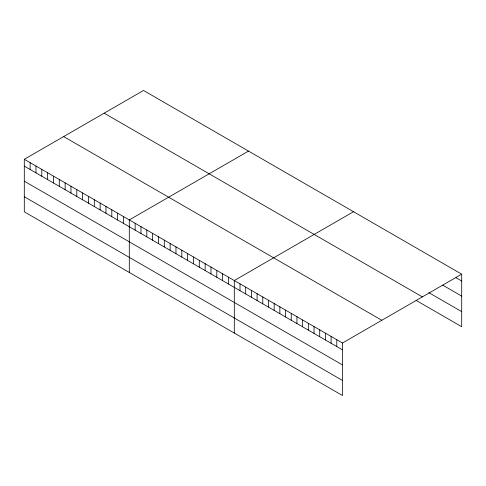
<?xml version="1.0" encoding="UTF-8"?>
<svg xmlns="http://www.w3.org/2000/svg" width="486" height="486" viewBox="0 0 486 486"><rect width="100%" height="100%" fill="white"/><g stroke="black" fill="none" stroke-linecap="round" stroke-linejoin="round"><path stroke-width="0.73" d="M24.3 159.293L342.49 343.001L342.49 395.531L24.3 211.829L24.3 159.293L143.51 90.469L461.7 274.171L461.7 326.707L416.15 300.409M248.51 151.091L129.3 219.915L129.3 272.452M353.516 211.714L234.307 280.537L234.307 333.074M342.49 343.001L461.7 274.171M456.008 277.725L461.7 281.017M442.722 285.136L461.7 296.096M428.804 292.633L461.7 311.629M104.168 113.183L422.358 296.885M63.642 136.584L381.832 320.286M24.3 166.133L342.49 349.841M24.3 181.211L342.49 364.919M24.3 196.751L342.49 380.453M336.798 339.714L336.798 346.554M331.1 336.427L331.1 343.268M325.407 333.135L325.407 339.975M319.715 329.848L319.715 336.689M314.023 326.562L314.023 333.402M308.324 323.275L308.324 330.115M302.632 319.988L302.632 326.829M296.94 316.702L296.94 323.542M291.242 313.415L291.242 320.256M285.549 310.123L285.549 316.969M279.857 306.836L279.857 313.677M274.165 303.55L274.165 310.39M268.466 300.263L268.466 307.103M262.774 296.976L262.774 303.817M257.082 293.69L257.082 300.53M251.39 290.403L251.39 297.244M245.691 287.117L245.691 293.957M239.999 283.824L239.999 290.671M228.475 277.172L228.475 284.012M222.637 273.806L222.637 280.647M216.805 270.435L216.805 277.275M210.973 267.069L210.973 273.91M205.141 263.698L205.141 270.538M199.303 260.332L199.303 267.172M193.471 256.966L193.471 263.807M187.639 253.595L187.639 260.435M181.807 250.229L181.807 257.07M175.968 246.858L175.968 253.698M170.136 243.492L170.136 250.333M164.304 240.127L164.304 246.967M158.472 236.755L158.472 243.595M152.634 233.389L152.634 240.23M146.802 230.018L146.802 236.864M140.97 226.652L140.97 233.493M135.138 223.287L135.138 230.127M123.468 216.549L123.468 223.39M117.636 213.178L117.636 220.024M111.804 209.812L111.804 216.653M105.966 206.447L105.966 213.287M100.134 203.075L100.134 209.916M94.302 199.71L94.302 206.55M88.47 196.344L88.47 203.184M82.632 192.972L82.632 199.813M76.8 189.607L76.8 196.447M70.968 186.235L70.968 193.076M65.136 182.87L65.136 189.71M59.298 179.504L59.298 186.345M53.466 176.132L53.466 182.973M47.634 172.767L47.634 179.607M41.802 169.395L41.802 176.236M35.964 166.03L35.964 172.87M30.132 162.664L30.132 169.505"/></g></svg>
